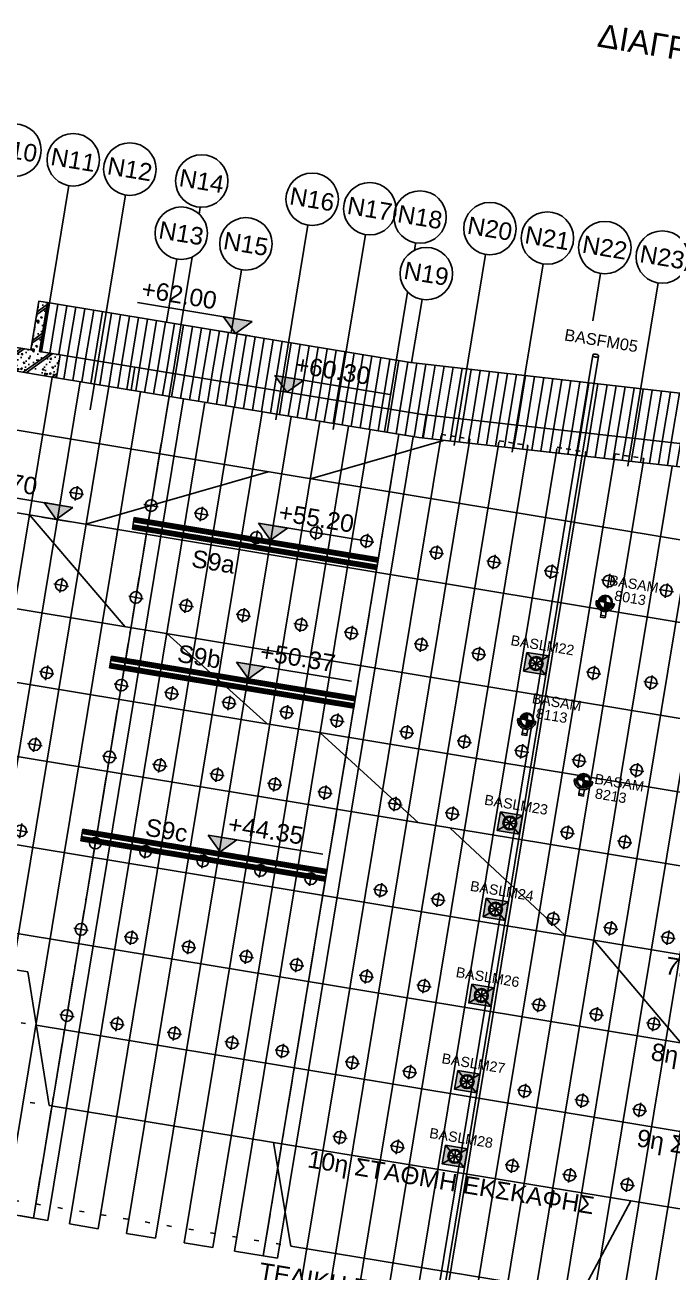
# Model space of a CAD drawing. Header units: metres. Extents: x 93017 to 94633, y 101979 to 102793.
# Drawn here: x 94054.18 to 94068.07, y 102244.71 to 102271.48 of the extents above; entities that cross this region are included whole.
import ezdxf
from ezdxf.enums import TextEntityAlignment as Align

# ---------------------------------------------------------------- set-up
doc = ezdxf.new("R2010")
doc.units = ezdxf.units.M
doc.header["$LTSCALE"] = 0.75
doc.header["$MEASUREMENT"] = 0
for name, pattern in [('ACAD_ISO10W100', [18, 12, -3, 0, -3]), ('DASHED', [0.75, 0.5, -0.25]), ('HIDDEN', [0.375, 0.25, -0.125]), ('SDOT1', [1, 0, -1])]:
    doc.linetypes.add(name, pattern=pattern)
for name, color, linetype in [('A-LEVELS', 2, 'Continuous'), ('COREBOREHOLES', 6, 'Continuous'), ('OTM Hatch 0.15', 1, 'Continuous'), ('OTM Line 0.15', 1, 'Continuous'), ('OTM Line 0.25', 2, 'Continuous'), ('OTM Line Axis 0.15', 1, 'ACAD_ISO10W100'), ('OTM Line Dots 0.25', 2, 'SDOT1'), ('OTM Line Rock 0.50', 3, 'ROCKIN'), ('OTM Solid 253', 253, 'Continuous'), ('OTM Text 0.25', 2, 'Continuous'), ('OTM Text 0.35', 3, 'Continuous'), ('OTM Title + Pinakida', 7, 'Continuous')]:
    doc.layers.add(name, color=color, linetype=linetype)
doc.styles.add('ARIAL', font='ARIAL.TTF')
doc.styles.add('Arial Greek', font='ARIAL.TTF')
doc.styles.add('ARIAL_GREEK', font='ARIAL.TTF')
doc.styles.add('WG-SIMPL', font='ugsimpl.shx', dxfattribs={"width": 1.05})
doc.linetypes.add('ROCKIN', pattern='A,0.0001,-0.2,[131,ltypeshp.shx,S=0.2,R=180,X=0.2,Y=0],-0.2,1,-0.1,[131,ltypeshp.shx,S=0.1,R=180,X=0.1,Y=0],-0.1,0.5,-0.05,[131,ltypeshp.shx,S=0.05,R=180,X=0.05,Y=0],-0.05,0.5', length=2.700100000000001)
pattern_1 = [(80.62592887417891, (94365.97056640807, 102033.4307571523), (-0.1927042915629735, 0.03181239804639841), [])]

# ---------------------------------------------------------------- blocks, each defined once
blk = doc.blocks.new('AGKYRIO')
at = {"layer": 'OTM Line 0.25'}
for p, q in [((-0.125, 1.77635683940025e-13), (0.125, 1.77635683940025e-13)), ((1.84741111297626e-13, -0.125), (0, 0.1250000000003624))]:
    blk.add_line(p, q, dxfattribs=at)
blk.add_circle((0, 3.623767952376511e-13), 0.1, dxfattribs=at)
blk = doc.blocks.new('Level L')
at = {"layer": 'A-LEVELS'}
blk.add_hatch(color=256, dxfattribs=at).paths.add_polyline_path([(0.2499999999785985, 0.2499999999931077), (-1.531930138298776e-11, 1.533351223770296e-11), (-0.250000000018332, 0.2500000000237321)])
for p, q in [((0.2499999999804459, 0.2499999999949694), (-1.750000000050107, 0.2500000001439417)), ((0.2499999999659792, -1.530509052827256e-11), (-0.2500000000309512, 1.531930138298776e-11))]:
    blk.add_line(p, q, dxfattribs=at)
blk.add_lwpolyline([(0.2499999999785985, 0.2499999999931077), (-1.531930138298776e-11, 1.533351223770296e-11), (-0.250000000018332, 0.2500000000237321)], close=True, dxfattribs=at)
at = {"layer": 'A-LEVELS', "style": 'WG-SIMPL', "width": 1.05}
blk.add_attdef('±000.00', (-1.712995793863769, 0.3513423913802569), '', height=0.3, rotation=359.9999998220159, dxfattribs=at)
blk = doc.blocks.new('A$C131A2A4C')
at = {"layer": 'OTM Line 0.25', "ltscale": 0.05}
for p, q in [((-8.499979086860549, 4.365574568510056e-11), (-1.455191522836685e-11, -1.455191522836685e-11)), ((-8.499979086860549, -0.3999999998486601), (-1.455191522836685e-11, -0.4000000000087311))]:
    blk.add_line(p, q, dxfattribs=at)
at = {"layer": 'OTM Line 0.25'}
for p, q in [((-8.4999790868751, 2.91038304567337e-11), (-8.4999790868751, -0.3999999999068677)), ((4.365574568510056e-11, 0), (4.365574568510056e-11, -0.3999999999796273))]:
    blk.add_line(p, q, dxfattribs=at)
at = {"layer": 'OTM Solid 253'}
for p, q in [((-2.91038304567337e-11, -0.01000000475323759), (-8.4999790868751, -0.01000000550993718)), ((-1.455191522836685e-11, -0.0250000047381036), (-8.4999790868751, -0.02500000558211468)), ((-2.91038304567337e-11, -0.04500000477128197), (-8.4999790868751, -0.04500000552798156)), ((-4.365574568510056e-11, -0.07000000475090928), (-8.4999790868751, -0.07000000555126462)), ((0, -0.1050000047398498), (-8.4999790868751, -0.1050000055402052)), ((-1.455191522836685e-11, -0.1450000047625508), (-8.4999790868751, -0.1450000055483542)), ((-1.455191522836685e-11, -0.2550000059272861), (-8.499979086845997, -0.2550000059563899)), ((-1.455191522836685e-11, -0.2950000059063314), (-8.499979086860549, -0.2950000059790909)), ((-2.91038304567337e-11, -0.3300000059243757), (-8.4999790868751, -0.3300000059389276)), ((-2.91038304567337e-11, -0.3550000058894511), (-8.4999790868751, -0.355000005904003)), ((-2.91038304567337e-11, -0.3750000059517333), (-8.4999790868751, -0.3750000059371814)), ((-1.455191522836685e-11, -0.3900000059802551), (-8.499979086860549, -0.3900000059657032))]:
    blk.add_line(p, q, dxfattribs=at)
blk = doc.blocks.new('3d')
at = {"ltscale": 0.1}
h = blk.add_hatch(color=7, dxfattribs=at)
edge = h.paths.add_edge_path()
edge.add_arc((752.8742366104054, -264.6472952884903), 0.03365353443450658, 90, 180, ccw=False)
edge.add_line((752.8742366104054, -264.6136417540558), (752.8742366104054, -264.4390088661622))
edge.add_arc((752.8742366104054, -264.6472952884903), 0.2082864223281149, 90, 180)
edge.add_line((752.6659501880773, -264.6472952884903), (752.8405830759709, -264.6472952884903))
edge = h.paths.add_edge_path()
edge.add_line((752.8742366104054, -264.8555817108183), (752.8742366104054, -264.6809488229247))
edge.add_arc((752.8742366104054, -264.6472952884902), 0.03365353443450658, 270, 360)
edge.add_line((752.9078901448399, -264.6472952884902), (753.0825230327335, -264.6472952884902))
edge.add_arc((752.8742366104054, -264.6472952884902), 0.2082864223281149, -90, 0, ccw=False)
at = {"color": 7, "ltscale": 0.1}
for p, q in [((752.615149020432, -264.6472952884903), (752.5556888302308, -264.6472952884903)), ((752.6659501880773, -264.6472952884903), (752.8405830759709, -264.6472952884903)), ((752.8742366104054, -264.6136417540558), (752.8742366104054, -264.4390088661622)), ((752.8742366104054, -264.8555817108185), (752.8742366104054, -264.6809488229248)), ((752.9078901448399, -264.6472952884903), (753.0825230327335, -264.6472952884903)), ((753.1927843905801, -264.6472952884903), (753.1333242003789, -264.6472952884903))]:
    blk.add_line(p, q, dxfattribs=at)
for points in [[(752.8405830759709, -264.6472952884903, -0.414213562373095), (752.8742366104054, -264.6136417540558), (752.8742366104054, -264.4390088661622, 0.414213562373095), (752.6659501880773, -264.6472952884903)], [(752.8742366104054, -264.8555817108183), (752.8742366104054, -264.6809488229247, 0.414213562373095), (752.9078901448399, -264.6472952884902), (753.0825230327335, -264.6472952884902, -0.414213562373095)]]:
    blk.add_lwpolyline(points, format="xyb", close=True, dxfattribs=at)
blk.add_lwpolyline([(752.9559973985835, -264.9551716626581), (752.9559973985835, -265.1173015605855), (752.7924758222274, -265.1173015605855), (752.7924758222274, -264.9551716626581)], dxfattribs=at)
blk.add_lwpolyline([(752.7924758222274, -265.1173015605855), (752.9559973985835, -265.1173015605855), (752.9559973985835, -265.1769122765825), (752.7924758222274, -265.1769122765825)], close=True, dxfattribs=at)
for radius in [0.2403348223503956, 0.2082864223281149, 0.03365353443450658]:
    blk.add_circle((752.8742366104054, -264.6472952884903), radius, dxfattribs=at)
for radius in [0.3185477801746401, 0.2590875899734328]:
    blk.add_arc((752.8742366104054, -264.6472952884903), radius, 180, 0, dxfattribs=at)

msp = doc.modelspace()

# ---------------------------------------------------------------- hatches: boundary and pattern name
at = {"linetype": 'DASHED', "ltscale": 0.1}
h = msp.add_hatch(color=21, dxfattribs=at)
h.paths.add_polyline_path([(94064.95208962541, 102258.0136675146), (94065.4244863126, 102257.9356823731), (94065.35799027773, 102257.5328811988), (94064.88559359054, 102257.6108663403)])
edge = h.paths.add_edge_path(flags=16)
edge.add_arc((94065.15503995157, 102257.7732743567), 0.1489402825418415, 0, 360)
h = msp.add_hatch(color=21, dxfattribs=at)
h.paths.add_polyline_path([(94064.38689783677, 102254.5900059891), (94064.85929452395, 102254.5120208476), (94064.79279848908, 102254.1092196733), (94064.3204018019, 102254.1872048148)])
edge = h.paths.add_edge_path(flags=16)
edge.add_arc((94064.58984816293, 102254.3496128312), 0.1489402825418415, 0, 360)
h = msp.add_hatch(color=21, dxfattribs=at)
h.paths.add_polyline_path([(94064.08149881552, 102252.7400447901), (94064.5538955027, 102252.6620596486), (94064.48739946783, 102252.2592584743), (94064.01500278065, 102252.3372436158)])
edge = h.paths.add_edge_path(flags=16)
edge.add_arc((94064.28444914168, 102252.4996516322), 0.1489402825418415, 0, 360)
h = msp.add_hatch(color=21, dxfattribs=at)
h.paths.add_polyline_path([(94063.7760997943, 102250.8900835911), (94064.24849648148, 102250.8120984496), (94064.18200044661, 102250.4092972753), (94063.70960375943, 102250.4872824168)])
edge = h.paths.add_edge_path(flags=16)
edge.add_arc((94063.97905012046, 102250.6496904332), 0.1489402825418415, 0, 360)
h = msp.add_hatch(color=21, dxfattribs=at)
h.paths.add_polyline_path([(94063.47070077303, 102249.0401223921), (94063.94309746021, 102248.9621372506), (94063.87660142535, 102248.5593360763), (94063.40420473817, 102248.6373212178)])
edge = h.paths.add_edge_path(flags=16)
edge.add_arc((94063.67365109919, 102248.7997292342), 0.1489402825418415, 0, 360)
h = msp.add_hatch(color=21, dxfattribs=at)
h.paths.add_polyline_path([(94063.20602162128, 102247.4368226862), (94063.67841830847, 102247.3588375447), (94063.6119222736, 102246.9560363704), (94063.13952558642, 102247.034021512)])
edge = h.paths.add_edge_path(flags=16)
edge.add_arc((94063.40897194744, 102247.1964295283), 0.1489402825418415, 0, 360)
at = {"layer": 'OTM Hatch 0.15', "ltscale": 0.1}
h = msp.add_hatch(dxfattribs=at)
h.set_pattern_fill('CONCRETE2', color=256, scale=0.03124999999999999, angle=-9.374071125821132, style=0)
h.set_pattern_definition([(350.6259288741788, (93831.51355403959, 102449.9512835759), (0.1017996737484749, 0.6166537330015152), [0.03124999999999995, -0.5937499999999992]), (80.62592887417891, (93831.54438672624, 102449.9461935922), (-0.6166537330015152, 0.1017996737484749), [0.03124999999999991, -0.593749999999998]), (35.62592887417887, (93831.51355403959, 102449.9512835759), (0.1017996764569814, 0.6166537494083522), [0.04419417499999991, -0.8396893124999985]), (350.6259288741788, (93831.3695705737, 102450.0383988676), (0.1017996737484749, 0.6166537330015152), [0.03124999999999995, -0.5937499999999992]), (80.62592887417891, (93831.3695705737, 102450.0383988676), (-0.6166537330015152, 0.1017996737484749), [0.03124999999999991, -0.593749999999998]), (125.6259288741788, (93831.40040326036, 102450.0333088839), (-0.6166537494083522, 0.1017996764569814), [0.04419417499999998, -0.8396893124999996]), (350.6259288741788, (93831.68269463938, 102450.2084178209), (0.1017996737484749, 0.6166537330015152), [0.03124999999999995, -0.5937499999999992]), (80.62592887417891, (93831.68269463938, 102450.2084178209), (-0.6166537330015152, 0.1017996737484749), [0.03124999999999991, -0.593749999999998]), (125.6259288741788, (93831.71352732602, 102450.2033278373), (-0.6166537494083522, 0.1017996764569814), [0.04419417499999998, -0.8396893124999996]), (170.6259288741788, (93831.64168198535, 102450.1518424313), (-0.1017996737484749, -0.6166537330015152), [0.06249999999999989, -0.5624999999999986]), (260.625928874179, (93831.64168198535, 102450.1518424313), (0.6166537330015152, -0.101799673748475), [0.06249999999999989, -0.5624999999999986]), (125.6259288741788, (93831.63150201798, 102450.090177058), (-0.6166537494083522, 0.1017996764569814), [0.08838834687499994, -0.7954951249999996]), (170.6259288741788, (93831.24085705889, 102450.2180122193), (-0.1017996737484749, -0.6166537330015152), [0.03124999999999994, -0.5937499999999987]), (80.62592887417891, (93831.24085705889, 102450.2180122193), (-0.6166537330015152, 0.1017996737484749), [0.03124999999999991, -0.593749999999998]), (35.62592887417887, (93831.21002437225, 102450.223102203), (0.1017996764569814, 0.6166537494083522), [0.04419417499999991, -0.8396893124999985]), (350.6259288741788, (93831.30731963136, 102450.4287510421), (0.1017996737484749, 0.6166537330015152), [0.03124999999999995, -0.5937499999999992]), (80.62592887417891, (93831.30731963136, 102450.4287510421), (-0.6166537330015152, 0.1017996737484749), [0.03124999999999991, -0.593749999999998]), (125.6259288741788, (93831.33815231801, 102450.4236610585), (-0.6166537494083522, 0.1017996764569814), [0.04419417499999998, -0.8396893124999996]), (170.6259288741788, (93831.53841838897, 102450.4856192163), (-0.1017996737484749, -0.6166537330015152), [0.03124999999999994, -0.5937499999999987]), (260.625928874179, (93831.53841838897, 102450.4856192163), (0.6166537330015152, -0.101799673748475), [0.03124999999999994, -0.5937499999999986]), (125.6259288741788, (93831.53332840528, 102450.4547865296), (-0.6166537494083522, 0.1017996764569814), [0.04419417499999998, -0.8396893124999996]), (170.6259288741788, (93831.4821357839, 102450.3365457667), (-0.1017996737484749, -0.6166537330015152), [0.03124999999999994, -0.5937499999999987]), (80.62592887417891, (93831.4821357839, 102450.3365457667), (-0.6166537330015152, 0.1017996737484749), [0.03124999999999991, -0.593749999999998]), (35.62592887417887, (93831.45130309723, 102450.3416357504), (0.1017996764569814, 0.6166537494083522), [0.04419417499999991, -0.8396893124999985]), (350.6259288741788, (93831.35880503728, 102450.3569057015), (0.1017996737484749, 0.6166537330015152), [0.0624999999999999, -0.5624999999999992]), (260.625928874179, (93831.35880503728, 102450.3569057015), (0.6166537330015152, -0.101799673748475), [0.06249999999999989, -0.5624999999999986]), (35.62592887417887, (93831.3486250699, 102450.2952403282), (0.1017996764569814, 0.6166537494083522), [0.0883883468749998, -0.7954951249999985]), (35.62592887417887, (93831.10763912946, 102449.9866206771), (-0.2574270364756854, 0.3592267129326667), []), (35.62592887417887, (93831.16930450275, 102449.9764407098), (-0.2574270364756854, 0.3592267129326667), []), (350.6259288741788, (93831.11272911314, 102450.0174533638), (0.1017996737484749, 0.6166537330015152), [0, -0.2499999999999996, 0, -0.3437499999999993, 0, -0.03124999999999995]), (350.6259288741788, (93831.18457445382, 102450.0689387697), (0.1017996737484749, 0.6166537330015152), [0, -0.1249999999999998, 0, -0.2499999999999996, 0, -0.2499999999999996]), (350.6259288741788, (93831.47224860103, 102450.0847942898), (0.1017996737484749, 0.6166537330015152), [0, -0.2499999999999996, 0, -0.3749999999999993]), (350.6259288741788, (93831.17410170191, 102450.1973595), (0.1017996737484749, 0.6166537330015152), [0, -0.3437499999999993, 0, -0.2812499999999996]), (350.6259288741788, (93831.40011047584, 102450.2233949875), (0.1017996737484749, 0.6166537330015152), [0, -0.6249999999999991]), (350.6259288741788, (93831.2869596966, 102450.3054202955), (0.1017996737484749, 0.6166537330015152), [0, -0.3124999999999996, 0, -0.3124999999999996]), (350.6259288741788, (93831.29713966399, 102450.3670856689), (0.1017996737484749, 0.6166537330015152), [0, -0.2499999999999996, 0, -0.3749999999999993]), (350.6259288741788, (93831.36898500466, 102450.4185710748), (0.1017996737484749, 0.6166537330015152), [0, -0.1874999999999996, 0, -0.2187499999999996, 0, -0.2187499999999996]), (350.6259288741788, (93831.34833228539, 102450.4853264317), (0.1017996737484749, 0.6166537330015152), [0, -0.2812499999999996, 0, -0.3437499999999993]), (350.6259288741788, (93831.38934493942, 102450.5419018214), (0.1017996737484749, 0.6166537330015152), [0, -0.1874999999999996, 0, -0.1562499999999998, 0, -0.2812499999999996])])
h.paths.add_polyline_path([(94054.94040268505, 102264.4005296908), (94054.85896294603, 102263.9072067043), (94053.74898622664, 102264.0904461171), (94053.83042596566, 102264.5837691035), (94054.31001535304, 102264.5045965623), (94054.48307479835, 102265.5529079081), (94054.66807091827, 102265.5223680059), (94054.49501147291, 102264.4740566601)])
at = {"layer": 'OTM Solid 253', "ltscale": 0.05}
h = msp.add_hatch(dxfattribs=at)
h.set_pattern_fill('LINE', color=256, scale=1.5625, angle=90.00000000006861, style=0)
h.set_pattern_definition(pattern_1)
h.paths.add_polyline_path([(94111.04451957496, 102256.4055553129), (94111.21757902035, 102257.453866659), (94087.3958131811, 102261.3864593942), (94062.45640756597, 102264.2366381265), (94054.66807091828, 102265.5223680059), (94054.49501147291, 102264.4740566601), (94062.7150057337, 102263.1170670089), (94086.79109612244, 102260.4094078197)])
h = msp.add_hatch(dxfattribs=at)
h.set_pattern_fill('LINE', color=256, scale=1.5625, angle=90.00000000006861, style=0)
h.set_pattern_definition(pattern_1)
h.paths.add_polyline_path([(94062.63356599434, 102262.6237440226), (94054.85896294605, 102263.9072067043), (94054.94040268507, 102264.4005296908), (94062.71500573335, 102263.1170670091)])
h = msp.add_hatch(dxfattribs=at)
h.set_pattern_fill('LINE', color=256, scale=1.5625, angle=90.00000000006861, style=0)
h.set_pattern_definition(pattern_1)
h.paths.add_polyline_path([(94062.71500573469, 102263.1170670089), (94062.6335659957, 102262.6237440224), (94086.7096563835, 102259.9160848333), (94086.79109612244, 102260.4094078197)])

# ---------------------------------------------------------------- linework, layer by layer
at = {"color": 7, "ltscale": 0.1}
for p, q in [((94064.88559359054, 102257.6108663403), (94065.4244863126, 102257.9356823731)), ((94064.95208962541, 102258.0136675146), (94065.35799027773, 102257.5328811988)), ((94064.38689783677, 102254.5900059891), (94064.79279848908, 102254.1092196733)), ((94064.3204018019, 102254.1872048148), (94064.85929452395, 102254.5120208476)), ((94064.08149881552, 102252.7400447901), (94064.48739946783, 102252.2592584743)), ((94064.01500278065, 102252.3372436158), (94064.5538955027, 102252.6620596486)), ((94063.70960375943, 102250.4872824168), (94064.24849648148, 102250.8120984496)), ((94063.7760997943, 102250.8900835911), (94064.18200044661, 102250.4092972753)), ((94063.40420473817, 102248.6373212178), (94063.94309746021, 102248.9621372506)), ((94063.47070077303, 102249.0401223921), (94063.87660142535, 102248.5593360763)), ((94063.13952558642, 102247.034021512), (94063.67841830847, 102247.3588375447)), ((94063.20602162128, 102247.4368226862), (94063.6119222736, 102246.9560363704))]:
    msp.add_line(p, q, dxfattribs=at)
for points in [[(94064.95208962541, 102258.0136675146), (94065.4244863126, 102257.9356823731), (94065.35799027773, 102257.5328811988), (94064.88559359054, 102257.6108663403)], [(94064.38689783677, 102254.5900059891), (94064.85929452395, 102254.5120208476), (94064.79279848908, 102254.1092196733), (94064.3204018019, 102254.1872048148)], [(94064.08149881552, 102252.7400447901), (94064.5538955027, 102252.6620596486), (94064.48739946783, 102252.2592584743), (94064.01500278065, 102252.3372436158)], [(94063.7760997943, 102250.8900835911), (94064.24849648148, 102250.8120984496), (94064.18200044661, 102250.4092972753), (94063.70960375943, 102250.4872824168)], [(94063.47070077303, 102249.0401223921), (94063.94309746021, 102248.9621372506), (94063.87660142535, 102248.5593360763), (94063.40420473817, 102248.6373212178)], [(94063.20602162128, 102247.4368226862), (94063.67841830847, 102247.3588375447), (94063.6119222736, 102246.9560363704), (94063.13952558642, 102247.034021512)]]:
    msp.add_lwpolyline(points, close=True, dxfattribs=at)
for centre in [(94065.15503995157, 102257.7732743567), (94064.58984816293, 102254.3496128312), (94064.28444914168, 102252.4996516322), (94063.97905012046, 102250.6496904332), (94063.67365109919, 102248.7997292342), (94063.40897194744, 102247.1964295283)]:
    msp.add_circle(centre, 0.1489402825418415, dxfattribs=at)
at = {"layer": 'OTM Line 0.15', "ltscale": 0.05}
for p, q in [((94055.128073315, 102268.0315240806), (94054.5395777586, 102264.4666994788)), ((94055.58131327099, 102263.2178449044), (94056.34286827235, 102267.8309808525)), ((94057.92229557096, 102267.4216940766), (94057.94616797807, 102267.5663017008)), ((94059.56522808228, 102263.0035857165), (94060.25552331201, 102267.1850640516)), ((94060.80161881691, 102262.7994773707), (94061.49191404665, 102266.9809557057)), ((94062.54505099922, 102266.6452678237), (94062.56776547537, 102266.7828612559)), ((94057.44616909784, 102266.4561441547), (94057.22240500092, 102265.1006882814)), ((94057.27623268309, 102263.5081541122), (94057.76993577044, 102266.4987712785)), ((94063.3943487899, 102262.4567018584), (94064.07094513466, 102266.5551989004)), ((94064.63670604114, 102262.3079217814), (94065.30425260066, 102266.3515995529)), ((94058.8336399971, 102266.2270948888), (94058.60987590019, 102264.8716390155)), ((94066.36971321503, 102265.1312642591), (94066.53756006664, 102266.1480002054)), ((94067.12142054363, 102262.0103616276), (94067.77086753263, 102265.9444008579)), ((94061.90112278445, 102262.744658688), (94062.39696054498, 102265.7482066833)), ((94062.70623833669, 102265.5877908088), (94062.48247423976, 102264.2323349353))]:
    msp.add_line(p, q, dxfattribs=at)
at = {"layer": 'OTM Line 0.15', "ltscale": 0.1}
for centre in [(94053.9678859429, 102268.7931657781), (94055.21969302141, 102268.5865124403), (94056.43450087492, 102268.3859670831), (94057.97613520737, 102268.1314678988), (94060.34715591457, 102267.7400502822), (94061.58354664923, 102267.5359419363), (94062.66269068202, 102267.3577925072), (94064.16257773722, 102267.110185131), (94057.53778880421, 102267.0111325144), (94065.39588520324, 102266.9065857835), (94058.92525970346, 102266.7820832485), (94066.62919266922, 102266.702986436), (94067.8625001352, 102266.4993870885), (94062.79785804304, 102266.1427791685)]:
    msp.add_circle(centre, 0.5624999999999998, dxfattribs=at)
at = {"layer": 'OTM Line 0.25', "ltscale": 0.05}
for p, q in [((94054.66807091828, 102265.5223680059), (94059.54720247055, 102264.7169013824)), ((94059.54720247055, 102264.7169013824), (94062.45640756594, 102264.2366381265)), ((94054.94040268507, 102264.4005296908), (94059.49747377184, 102263.6482301017)), ((94087.39581318095, 102261.3864593942), (94062.45640756596, 102264.2366381265)), ((94056.5436894945, 102264.1358526679), (94056.4622497555, 102263.6425296816)), ((94054.85896294602, 102263.9072067044), (94059.41603403284, 102263.1549071153)), ((94056.65957895007, 102263.609953786), (94053.74810828088, 102245.9736570221)), ((94057.27623268307, 102263.5081541122), (94054.36476201388, 102245.8718573483)), ((94059.49747377183, 102263.6482301017), (94062.7150057337, 102263.1170670089)), ((94059.41603403282, 102263.1549071153), (94062.63356599434, 102262.6237440226)), ((94062.7150057337, 102263.1170670089), (94086.79109612244, 102260.4094078197)), ((94062.79725387819, 102263.1078171706), (94062.71581413923, 102262.6144941842)), ((94062.63356599469, 102262.6237440226), (94086.7096563834, 102259.9160848333)), ((94056.53018011562, 102260.9074407679), (94061.77172394995, 102260.0421456699)), ((94056.4888087282, 102260.6568326908), (94061.73035256252, 102259.7915375929)), ((94053.74810828087, 102245.9736570221), (94054.36476201385, 102245.8718573483)), ((94054.05644804359, 102245.9227550562), (94054.67310177659, 102245.8209553825)), ((94055.13557918013, 102245.7446077561), (94055.75223291315, 102245.6428080824)), ((94056.36580337748, 102245.541517407), (94056.9824571105, 102245.4397177333)), ((94059.60631874444, 102245.0065601215), (94058.98966501144, 102245.1083597952))]:
    msp.add_line(p, q, dxfattribs=at)
at = {"layer": 'OTM Line 0.25'}
for p, q in [((94054.76646488601, 102263.9224766554), (94053.38198932305, 102255.5359858865)), ((94055.36461900701, 102263.8237309719), (94052.45314833784, 102246.187434208)), ((94055.98127274003, 102263.7219312981), (94053.06980207085, 102246.0856345342)), ((94054.67310177659, 102245.8209553825), (94057.58457244578, 102263.4572521464)), ((94055.13557918013, 102245.7446077561), (94058.04704984934, 102263.38090452)), ((94055.75223291315, 102245.6428080824), (94058.66370358235, 102263.2791048462)), ((94059.27727404669, 102263.1778141709), (94056.36580337748, 102245.541517407)), ((94059.89392777969, 102263.0760144972), (94056.9824571105, 102245.4397177333)), ((94060.51366478133, 102262.973705825), (94057.60219411213, 102245.3374090611)), ((94061.1303185143, 102262.8719061513), (94058.21884784514, 102245.2356093874)), ((94061.59280881415, 102262.795556396), (94058.68133814496, 102245.1592596321)), ((94062.20946254715, 102262.6937567222), (94059.29799187793, 102245.0574599584)), ((94062.51778941363, 102262.6428568853), (94059.60631874444, 102245.0065601215)), ((94063.09897893401, 102262.5714024836), (94059.7736986543, 102242.4450914468)), ((94063.7185245493, 102262.5017267866), (94060.39068023815, 102242.34323765)), ((94064.34043748623, 102262.4317848546), (94061.00733397117, 102242.2414379763)), ((94064.96235042308, 102262.3618429225), (94061.62398770412, 102242.1396383026)), ((94065.58426336, 102262.2919009904), (94062.24064143714, 102242.0378386288)), ((94066.2061762969, 102262.2219590584), (94062.85729517012, 102241.9360389551)), ((94066.82808923375, 102262.1520171263), (94063.47394890313, 102241.8342392814)), ((94067.45000217065, 102262.0820751942), (94064.09060263615, 102241.7324396076)), ((94068.07191510753, 102262.0121332621), (94064.70725636913, 102241.6306399338)), ((94068.6938280444, 102261.9421913301), (94065.32391010212, 102241.5288402601)), ((94069.31574098133, 102261.872249398), (94065.94056383516, 102241.4270405863)), ((94069.93765391821, 102261.802307466), (94066.55721756813, 102241.3252409126)), ((94070.55956685507, 102261.7323655339), (94067.58106999613, 102243.6900561708)), ((94056.53016721942, 102260.9074428969), (94056.48880872819, 102260.6568326908)), ((94061.77172394998, 102260.0421456699), (94061.73035256256, 102259.7915375929)), ((94058.21884784514, 102245.2356093874), (94057.60219411214, 102245.3374090611)), ((94059.29799187797, 102245.0574599583), (94058.68133814495, 102245.159259632))]:
    msp.add_line(p, q, dxfattribs=at)
at = {"layer": 'OTM Line 0.25', "linetype": 'HIDDEN', "ltscale": 0.5}
for p, q in [((94063.09897893398, 102262.5714024836), (94063.11933886875, 102262.6947332302)), ((94063.11933886875, 102262.6947332302), (94063.73364529944, 102262.5933210586)), ((94063.71852454932, 102262.5017267866), (94063.73364529944, 102262.5933210586)), ((94064.34043751005, 102262.4317849988), (94064.36079744482, 102262.5551157454)), ((94064.36079744482, 102262.5551157454), (94064.97510387549, 102262.4537035737)), ((94064.9599831254, 102262.3621093018), (94064.97510387549, 102262.4537035737)), ((94065.5842633838, 102262.2919011347), (94065.60462331858, 102262.4152318813)), ((94065.60462331858, 102262.4152318813), (94066.21892974924, 102262.3138197096)), ((94066.20380899915, 102262.2222254377), (94066.21892974924, 102262.3138197096)), ((94066.82808925756, 102262.1520172705), (94066.84844919232, 102262.2753480171)), ((94066.84844919232, 102262.2753480171), (94067.462755623, 102262.1739358455)), ((94067.4476348729, 102262.0823415735), (94067.462755623, 102262.1739358455))]:
    msp.add_line(p, q, dxfattribs=at)
at = {"layer": 'OTM Line 0.25'}
msp.add_lwpolyline([(94054.94040268507, 102264.4005296908), (94054.85896294603, 102263.9072067043), (94053.74898622664, 102264.0904461171), (94053.83042596566, 102264.5837691036), (94054.31001535302, 102264.5045965623), (94054.48307479835, 102265.5529079081), (94054.66807091828, 102265.5223680059), (94054.49501147291, 102264.4740566601)], close=True, dxfattribs=at)
at = {"layer": 'OTM Line 0.25', "color": 5}
for points in [[(94066.37229666773, 102264.3938445773), (94062.5304314932, 102241.1216629063)], [(94066.49546657088, 102264.3725103299), (94062.6537622398, 102241.1013029716)]]:
    msp.add_lwpolyline(points, dxfattribs=at)
at = {"layer": 'OTM Line 0.25'}
for centre in [(94065.15503995157, 102257.7732743567), (94064.58984816293, 102254.3496128312), (94064.28444914168, 102252.4996516322), (94063.97905012046, 102250.6496904332), (94063.67365109919, 102248.7997292342), (94063.40897194744, 102247.1964295283)]:
    msp.add_circle(centre, 0.125, dxfattribs=at)
at = {"layer": 'OTM Line 0.25', "color": 5}
msp.add_ellipse((94066.43396204103, 102264.3836646099), major_axis=(-0.06166537330007635, 0.01017996737495405), ratio=0.5337064435359786, dxfattribs=at)
at = {"layer": 'OTM Line Axis 0.15', "ltscale": 0.1}
for p, q in [((94054.36477491008, 102245.8718552194), (94057.27623268307, 102263.5081541122)), ((94059.2979918779, 102245.0574599583), (94062.2094625471, 102262.6937567222))]:
    msp.add_line(p, q, dxfattribs=at)
at = {"layer": 'OTM Line Dots 0.25', "ltscale": 0.5}
for p, q in [((94034.88312817985, 102253.2358547189), (94054.42453859738, 102250.0098802399)), ((94034.60923872872, 102251.5767634236), (94054.69970457227, 102248.284418221)), ((94034.26642575649, 102249.5001664045), (94059.88807528438, 102245.2704416443))]:
    msp.add_line(p, q, dxfattribs=at)
at = {"layer": 'OTM Line Rock 0.50', "color": 1}
for p, q in [((94040.76832153129, 102264.966427891), (94110.46338308098, 102253.4608873455)), ((94040.48328244481, 102263.2397974385), (94110.17834399447, 102251.7342568929)), ((94060.3100654338, 102261.7403983589), (94063.16670356314, 102262.5637859973)), ((94055.492634306, 102260.7619933795), (94059.40528646643, 102261.889762903)), ((94040.15222990578, 102261.234439499), (94109.84729145544, 102249.7288989534)), ((94054.277826452, 102260.9625387367), (94056.33672485342, 102258.5626381018)), ((94039.89773072141, 102259.6928051665), (94109.59279227107, 102248.1872646209)), ((94057.22735887632, 102258.4156086619), (94059.3654400613, 102256.4953594569)), ((94039.64323153705, 102258.151170834), (94109.3382930867, 102246.6456302884)), ((94039.33783251581, 102256.301209635), (94109.03289406546, 102244.7956690894)), ((94060.51861865676, 102256.2886262053), (94062.62749335582, 102254.3568366246)), ((94039.03243349456, 102254.451248436), (94108.7274950442, 102242.9457078904)), ((94063.30564086005, 102254.2448853122), (94065.77518363732, 102251.9368255813)), ((94038.90643310519, 102253.687998343), (94054.24170019392, 102251.1563908899)), ((94066.3918373703, 102251.8350259076), (94068.2695037335, 102249.6246755112)), ((94054.24170019392, 102251.1563908899), (94054.69970457228, 102248.284418221)), ((94054.42453859738, 102250.0098802399), (94108.42209602297, 102241.0957466914)), ((94054.69970457227, 102248.284418221), (94059.51692667129, 102247.4963679553)), ((94059.5169266713, 102247.4963679553), (94059.88807528438, 102245.2704416444)), ((94059.51692667132, 102247.4963679553), (94067.1899411286, 102246.2411380827)), ((94066.12121121757, 102244.2414505421), (94067.18994112861, 102246.2411380828)), ((94067.18994112861, 102246.2411380828), (94108.16494190313, 102239.5380300295)), ((94059.88807528438, 102245.2704416444), (94066.12121121757, 102244.2414505421))]:
    msp.add_line(p, q, dxfattribs=at)
at = {"layer": 'OTM Solid 253'}
for p, q in [((94061.74156674599, 102259.8594677526), (94056.50002291166, 102260.7247628505)), ((94061.74563873294, 102259.8841339019), (94056.50409489863, 102260.7494289998)), ((94061.75683669718, 102259.9519658133), (94056.51529286275, 102260.8172609107)), ((94061.76090868414, 102259.9766319626), (94056.51936484971, 102260.84192706)), ((94061.7644716727, 102259.9982148432), (94056.52292783828, 102260.8635099407)), ((94061.76701666454, 102260.0136311865), (94056.52547283014, 102260.878926284)), ((94061.76905265803, 102260.0259642612), (94056.52750882361, 102260.8912593586)), ((94061.77057965312, 102260.0352140672), (94056.52903581872, 102260.9005091647)), ((94061.73189577697, 102259.8008856479), (94056.49035194266, 102260.6661807458)), ((94061.73342277209, 102259.8101354539), (94056.49187893774, 102260.6754305518)), ((94061.73545876557, 102259.8224685286), (94056.49391493124, 102260.6877636265)), ((94061.73800375742, 102259.8378848719), (94056.49645992307, 102260.7031799698))]:
    msp.add_line(p, q, dxfattribs=at)

# ---------------------------------------------------------------- block references
at = {"color": 7, "xscale": 0.6249999999978874, "yscale": 0.625, "zscale": 0.625, "rotation": 350.6259288739992}
for p in [(93629.31767234887, 102498.9284394723), (93627.63349412785, 102496.4008794364), (93628.85022570795, 102495.1015981947)]:
    msp.add_blockref('3d', p, dxfattribs=at)
at = {"layer": 'A-LEVELS', "xscale": 1.249999999995775, "yscale": 1.25, "zscale": 1.25, "rotation": 350.6259288739992}
for p, values in [((94058.7023868564, 102264.8563669354), {'±000.00': '+62.00'}), ((94054.85011646371, 102260.8680628043), {'±000.00': '+54.70'})]:
    msp.add_blockref('Level L', p, dxfattribs=at).add_auto_attribs(values)
at = {"layer": 'A-LEVELS'}
ref = msp.add_blockref('Level L', (94059.80580063828, 102263.5973302648), dxfattribs=dict(at, xscale=-1.250000000002954, yscale=1.25, zscale=1.25, rotation=350.6259288740535))
ref.add_attrib('±000.00', '+60.30', (94059.9550269028, 102264.0178175568), dxfattribs={"height": 0.3749999999999998, "rotation": 350.6259288739992, "style": 'WG-SIMPL', "width": 1.05})
ref = msp.add_blockref('Level L', (94059.45618918251, 102260.4244034452), dxfattribs=dict(at, xscale=-1.249999999995775, yscale=1.25, zscale=1.25, rotation=350.6259288739992))
ref.add_attrib('±000.00', '+55.20', (94059.60541544597, 102260.8448907308, 0.001905459770927825), dxfattribs={"height": 0.3749999999999998, "rotation": 350.6259290518606, "style": 'WG-SIMPL', "width": 1.05})
ref = msp.add_blockref('Level L', (94058.98300926648, 102257.4429097954), dxfattribs=dict(at, xscale=-1.250000000011318, yscale=1.25, zscale=1.25, rotation=350.6259288737788))
ref.add_attrib('±000.00', '+50.37', (94059.20623397798, 102257.8511811203, 0.001905459770927825), dxfattribs={"height": 0.3749999999999999, "rotation": 350.6259290504357, "style": 'WG-SIMPL', "width": 1.05})
ref = msp.add_blockref('Level L', (94058.36997163123, 102253.7294210155), dxfattribs=dict(at, xscale=-1.250000000011318, yscale=1.25, zscale=1.25, rotation=350.6259288737788))
ref.add_attrib('±000.00', '+44.35', (94058.51919789471, 102254.149908301, 0.001905459770927825), dxfattribs={"height": 0.3749999999999999, "rotation": 350.6259290504357, "style": 'WG-SIMPL', "width": 1.05})
at = {"layer": 'OTM Line 0.25', "xscale": -1.249999999995775, "yscale": 1.25, "zscale": 1.25, "rotation": 350.6259288739992}
for p in [(94055.28610711325, 102261.4295469494), (94056.8893958298, 102261.1648708162), (94057.96853795556, 102260.9867204976), (94060.43515288756, 102260.5795218026), (94059.14786231607, 102260.4753032821), (94061.51429692034, 102260.4013723735), (94063.01418397557, 102260.1537649973), (94064.24749144155, 102259.9501656497), (94065.48079890756, 102259.7465663023), (94066.71410637353, 102259.5429669548), (94054.96034815726, 102259.4562550039), (94067.94741383953, 102259.3393676073), (94056.56363687382, 102259.1915788706), (94057.64277899958, 102259.013428552), (94058.87300319692, 102258.8103382029), (94060.10939393158, 102258.606229857), (94061.18853796436, 102258.428080428), (94062.68842501957, 102258.1804730517), (94063.92173248554, 102257.9768737042), (94065.15503995157, 102257.7732743567), (94054.64965555299, 102257.5742278108), (94066.38834741755, 102257.5696750092), (94067.62165488354, 102257.3660756617), (94056.25294426954, 102257.3095516776), (94057.33208639531, 102257.131401359), (94058.56231059264, 102256.9283110099), (94059.7987013273, 102256.724202664), (94060.87784536008, 102256.5460532349), (94062.37773241529, 102256.2984458587), (94054.39515636863, 102256.0325934784), (94063.61103988129, 102256.0948465112), (94055.99844508519, 102255.7679173451), (94064.8443473473, 102255.8912471637), (94057.07758721095, 102255.5897670265), (94066.07765481329, 102255.6876478162), (94067.31096227928, 102255.4840484687), (94058.30781140829, 102255.3866766774), (94059.54420214293, 102255.1825683315), (94060.62334617574, 102255.0044189025), (94062.12323323094, 102254.7568115262), (94063.35654069691, 102254.5532121787), (94054.08975734738, 102254.1826322793), (94064.58984816294, 102254.3496128312), (94065.82315562892, 102254.1460134837), (94055.69304606393, 102253.9179561461), (94067.05646309491, 102253.9424141362), (94056.77218818972, 102253.7398058275), (94058.00241238704, 102253.5367154784), (94059.23880312168, 102253.3326071325), (94060.31794715447, 102253.1544577034), (94061.8178342097, 102252.9068503272), (94063.05114167566, 102252.7032509797), (94064.28444914169, 102252.4996516322), (94065.51775660766, 102252.2960522847), (94055.3876470427, 102252.0679949471), (94066.75106407367, 102252.0924529372), (94056.46678916847, 102251.8898446285), (94067.98437153967, 102251.8888535897), (94057.6970133658, 102251.6867542794), (94058.93340410046, 102251.4826459335), (94060.01254813325, 102251.3044965045), (94061.51243518844, 102251.0568891282), (94062.74574265444, 102250.8532897807), (94063.97905012046, 102250.6496904332), (94065.21235758644, 102250.4460910857), (94055.08224802144, 102250.2180337481), (94066.44566505242, 102250.2424917382), (94056.16139014722, 102250.0398834295), (94057.39161434454, 102249.8367930804), (94067.67897251842, 102250.0388923907), (94058.62800507921, 102249.6326847345), (94059.707149112, 102249.4545353054), (94061.20703616721, 102249.2069279292), (94062.44034363316, 102249.0033285817), (94063.67365109919, 102248.7997292342), (94064.90695856519, 102248.5961298867), (94066.14026603119, 102248.3925305392), (94067.37357349716, 102248.1889311917), (94060.94235701543, 102247.6036282234), (94062.17566448142, 102247.4000288758), (94063.40897194743, 102247.1964295284), (94064.64227941343, 102246.9928301809), (94065.87558687941, 102246.7892308334), (94067.10889434542, 102246.5856314859)]:
    msp.add_blockref('AGKYRIO', p, dxfattribs=at)
at = {"layer": 'OTM Line 0.25', "ltscale": 0.05, "xscale": 0.6249999999978874, "yscale": 0.625, "zscale": 0.625, "rotation": 350.6259288739992}
for p in [(94061.28003152575, 102257.0637081397), (94060.66699389047, 102253.3502193597)]:
    msp.add_blockref('A$C131A2A4C', p, dxfattribs=at)

# ---------------------------------------------------------------- texts
at = {"layer": 'COREBOREHOLES', "color": 5, "insert": (94065.78724014877, 102264.959214198), "char_height": 0.25, "width": 0.4231795726173004, "attachment_point": 1, "rotation": 350.62592887407123, "style": 'ARIAL'}
msp.add_mtext('{\\fArial|b0|i0|c0|p34;BASFM05}', dxfattribs=at)
at = {"layer": 'OTM Text 0.25', "style": 'ARIAL'}
for s, p in [('S9a', (94057.73773483819, 102259.8512851415)), ('S9b', (94057.43241596398, 102257.8152573069)), ('S9c', (94056.7453831136, 102254.0839569924))]:
    msp.add_text(s, height=0.3749999999999995, rotation=350.6259288739992, dxfattribs=at).set_placement(p)
for s, p in [('7η ΣΤΑΘΜΗ ΕΚΣΚΑΦΗΣ', (94070.83014919038, 102250.6318985621)), ('8η ΣΤΑΘΜΗ ΕΚΣΚΑΦΗΣ', (94070.52475016915, 102248.7819373631)), ('9η ΣΤΑΘΜΗ ΕΚΣΚΑΦΗΣ', (94070.21935114788, 102246.9319761641)), ('10η ΣΤΑΘΜΗ ΕΚΣΚΑΦΗΣ', (94063.30009384258, 102246.4558226643)), ('ΤΕΛΙΚΗ ΣΤΑΘΜΗ ΕΚΣΚΑΦΗΣ', (94062.75553149256, 102243.9619973094))]:
    msp.add_text(s, height=0.3749999999999998, rotation=350.6259288739992, dxfattribs=at).set_placement(p, align=Align.CENTER)
at = {"layer": 'OTM Text 0.35', "color": 2}
for s, height, style, p in [('N10', 0.3749999999999998, 'ARIAL', (94053.9678859429, 102268.7931657781)), ('N11', 0.3749999999999998, 'ARIAL', (94055.21969302141, 102268.5865124403)), ('N12', 0.3749999999999998, 'ARIAL', (94056.43450087491, 102268.3859670831)), ('N14', 0.3749999999999998, 'ARIAL', (94057.97613520737, 102268.1314678988)), ('N16', 0.3749999999999998, 'ARIAL', (94060.34715591457, 102267.7400502822)), ('N17', 0.3749999999999998, 'ARIAL', (94061.58354664921, 102267.5359419363)), ('N18', 0.3749999999999998, 'ARIAL', (94062.66269068202, 102267.3577925072)), ('N13', 0.3749999999999998, 'ARIAL', (94057.53778880421, 102267.0111325144)), ('N20', 0.3749999999999998, 'ARIAL', (94064.16257773722, 102267.110185131)), ('N21', 0.3749999999999998, 'ARIAL', (94065.39588520322, 102266.9065857835)), ('N15', 0.3749999999999998, 'ARIAL', (94058.92525970346, 102266.7820832485)), ('N22', 0.3749999999999998, 'ARIAL', (94066.62919266922, 102266.702986436)), ('N23', 0.3749999999999998, 'ARIAL', (94067.86250013519, 102266.4993870885)), ('N19', 0.3749999999999998, 'ARIAL', (94062.79785804304, 102266.1427791685)), ('BASLM22', 0.2187499999999999, 'ARIAL_GREEK', (94065.29191375771, 102258.166608358)), ('BASLM23', 0.2187499999999999, 'ARIAL_GREEK', (94064.72672196907, 102254.7429468325)), ('BASLM24', 0.2187499999999999, 'ARIAL_GREEK', (94064.42132294782, 102252.8929856335)), ('BASLM26', 0.2187499999999999, 'ARIAL_GREEK', (94064.1159239266, 102251.0430244345)), ('BASLM27', 0.2187499999999999, 'ARIAL_GREEK', (94063.81052490533, 102249.1930632354)), ('BASLM28', 0.2187499999999999, 'ARIAL_GREEK', (94063.54584575359, 102247.5897635296))]:
    msp.add_text(s, height=height, rotation=350.6259288739992, dxfattribs=dict(at, style=style)).set_placement(p, align=Align.MIDDLE_CENTER)
at = {"layer": 'OTM Text 0.35', "color": 7, "style": 'ARIAL_GREEK'}
for s, p in [('BASAM', (94067.25192792015, 102259.4827069237)), ('8013', (94067.17350549273, 102259.1827674629)), ('BASAM', (94065.59892691756, 102256.9455968992)), ('8113', (94065.4893272717, 102256.655207427)), ('BASAM', (94066.93992650315, 102255.2173592041)), ('8213', (94066.7575163408, 102254.9353587806))]:
    msp.add_text(s, height=0.2187499999999999, rotation=350.6259288739992, dxfattribs=at).set_placement(p, align=Align.MIDDLE_CENTER)
at = {"layer": 'OTM Title + Pinakida', "style": 'Arial Greek'}
msp.add_text('ΔΙΑΓΡΑΜΜΑ ΟΡΙΖΟΝΤΙΩΝ ΜΕΤΑΚΙΝΗΣΕΩΝ', height=0.4999999999999999, rotation=350.6259288741772, dxfattribs=at).set_placement((94066.4889658559, 102271.2666933075), align=Align.MIDDLE_LEFT)

doc.saveas('drawing.dxf')
